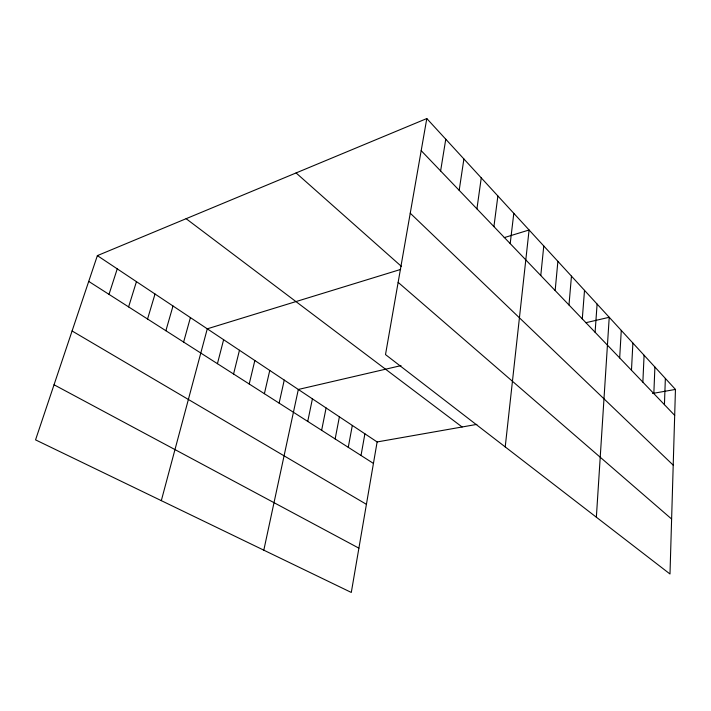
<?xml version="1.0" encoding="UTF-8"?>
<svg xmlns="http://www.w3.org/2000/svg" width="711" height="711" viewBox="0 0 711 711"><rect width="100%" height="100%" fill="white"/><g stroke="black" fill="none" stroke-linecap="round" stroke-linejoin="round"><path stroke-width="1.07" d="M426.804 118.55L675.45 389.424L669.993 573.999L385.504 354.585L426.804 118.55L97.371 255.622L35.55 439.869L351.296 592.45L377.123 441.949L97.371 255.622M664.438 404.683L665.354 378.421M653.836 393.61L654.902 367.045M642.86 382.145L644.086 355.26M631.475 370.262L632.888 343.058M619.681 357.935L621.272 330.402M596.36 517.199L609.229 317.284L585.873 322.705M595.098 332.268L597.098 304.068M582.291 318.892L584.513 290.364M568.987 305.001L571.457 276.135M555.158 290.559L557.886 261.346M540.778 275.539L543.773 245.979M505.219 446.908L529.091 229.991L504.188 237.634M510.196 243.606L513.804 213.336M493.923 226.613L497.878 195.978M476.93 208.865L481.258 177.874M459.182 190.335L463.901 158.971M440.616 170.951L445.77 139.214M361.028 455.493L364.894 433.799M348.266 447.335L352.318 425.427M335.148 438.945L339.396 416.815M321.639 430.306L326.1 407.954M307.739 421.419L312.413 398.844M263.808 550.172L298.327 389.459L401.031 365.614M279.121 403.128L284.249 380.092M264.385 393.707L269.762 370.44M249.214 384.002L254.84 360.504M233.564 374.004L239.465 350.256M217.433 363.694L223.618 339.707M161.317 500.642L207.274 328.82L400.622 269.442M183.616 342.071L190.415 317.586M165.876 330.731L173.004 305.997M147.55 319.017L155.025 294.025M128.602 306.903L136.45 281.645M109.005 294.372L117.244 268.856M377.123 441.949L476.85 424.387M652.565 393.459L675.45 389.424M54.036 384.767L358.895 548.163M72.087 330.971L366.423 504.33M88.724 281.405L373.444 463.421M186.122 218.695L462.106 426.982M398.142 282.356L671.619 519.021M296.078 172.942L401.333 266.314M410.238 213.193L673.21 465.154M421.188 150.652L674.686 415.375"/></g></svg>
